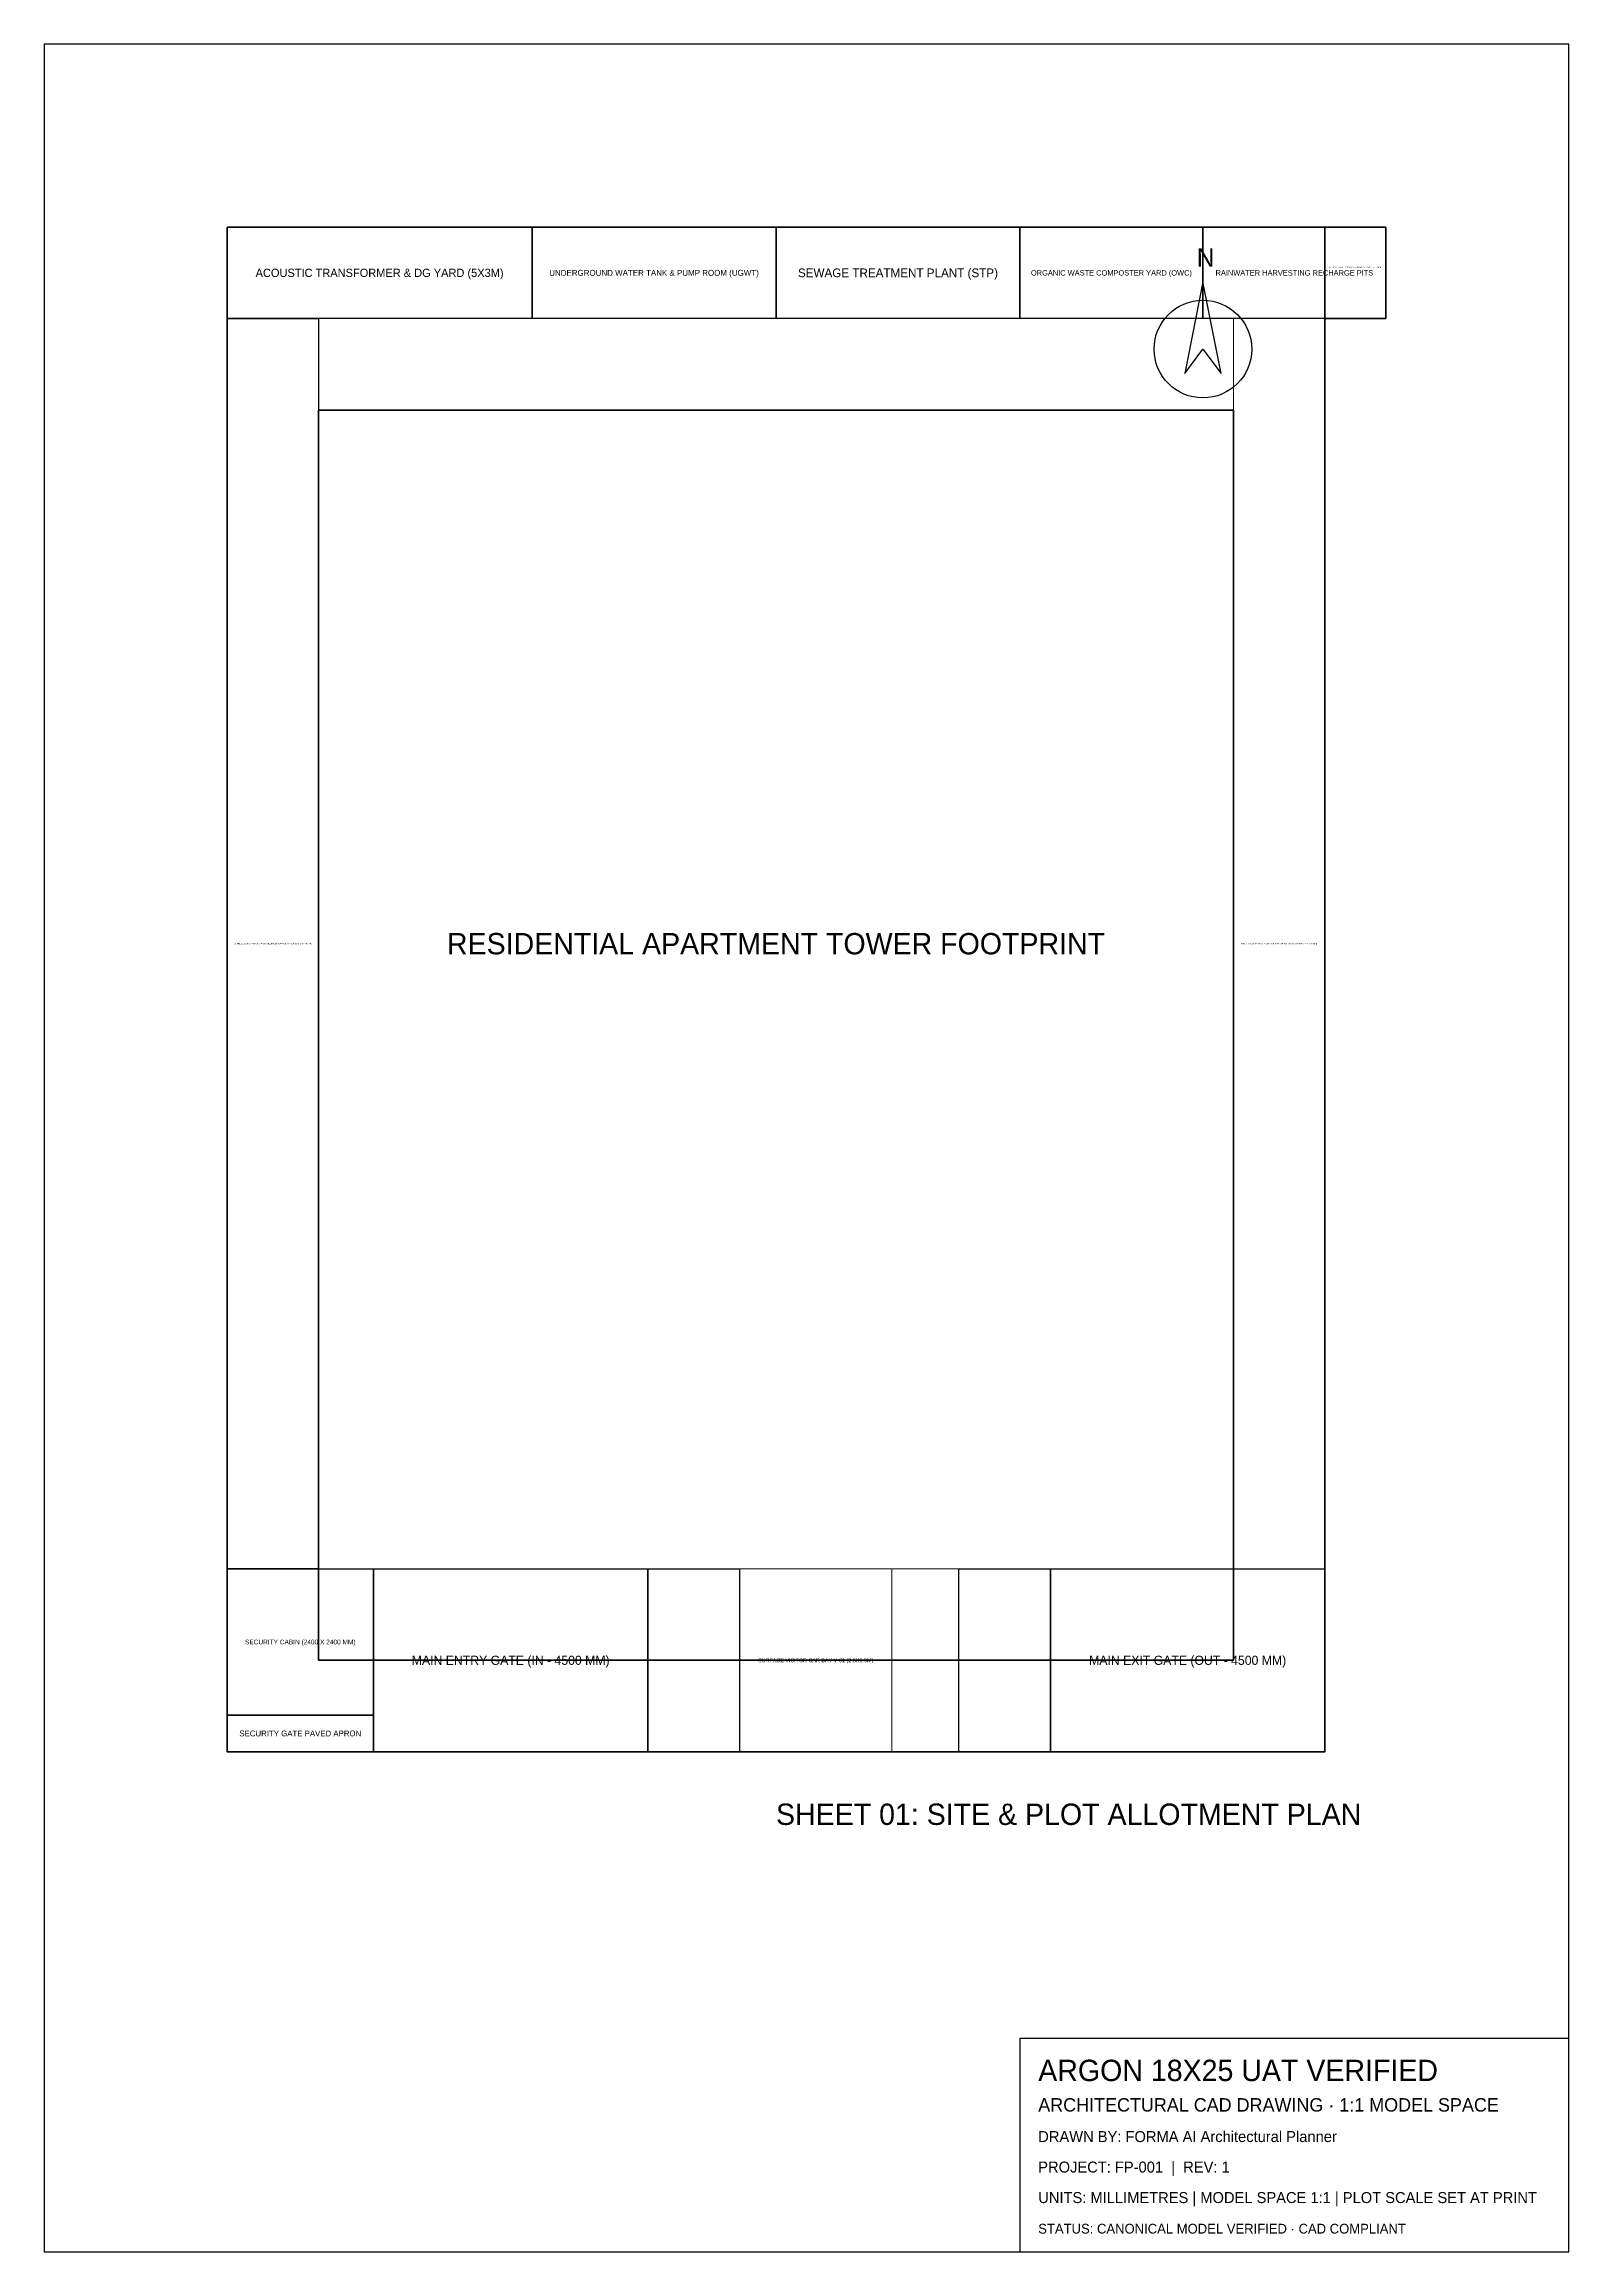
# Model space of a CAD drawing. Header units: millimetres. Extents: x -3000 to 22000, y -8200 to 28000.
import ezdxf
from ezdxf.enums import TextEntityAlignment as Align

# ---------------------------------------------------------------- set-up
doc = ezdxf.new("R2010")
doc.units = ezdxf.units.MM
for name, color, linetype, lineweight in [('A-ANNO', 7, 'Continuous', 25), ('A-ANNO-TEXT', 7, 'Continuous', 18), ('A-SITE-LAND', 94, 'Continuous', 18), ('A-SITE-PARK', 4, 'Continuous', 20), ('A-SITE-ROAD', 8, 'Continuous', 25), ('A-SITE-SERV', 1, 'Continuous', 25), ('SITE', 3, 'Continuous', 35)]:
    doc.layers.add(name, color=color, linetype=linetype, lineweight=lineweight)
doc.styles.add('ARGON_ANNOTATION', font='txt')

msp = doc.modelspace()

# ---------------------------------------------------------------- linework, layer by layer
at = {"layer": 'A-ANNO'}
for points in [[(-3000, -8200), (22000, -8200), (22000, 28000), (-3000, 28000)], [(16000, 24100), (15701, 22599), (16000, 23000), (16299, 22599)], [(13000, -8200), (22000, -8200), (22000, -4700), (13000, -4700)]]:
    msp.add_lwpolyline(points, close=True, dxfattribs=at)
msp.add_circle((16000, 23000), 800, dxfattribs=at)
at = {"layer": 'A-SITE-LAND'}
for points in [[(1500, 23500), (16500, 23500), (16500, 3000), (1500, 3000)], [(16500, 23500), (18000, 23500), (18000, 3000), (16500, 3000)]]:
    msp.add_lwpolyline(points, close=True, dxfattribs=at)
at = {"layer": 'A-SITE-PARK'}
for points in [[(8400, 3000), (10900, 3000), (10900, 0), (8400, 0)], [(10900, 3000), (12000, 3000), (12000, 0), (10900, 0)]]:
    msp.add_lwpolyline(points, close=True, dxfattribs=at)
at = {"layer": 'A-SITE-ROAD'}
for points in [[(19000, 25000), (18000, 25000), (18000, 23500), (19000, 23500)], [(0, 23500), (1500, 23500), (1500, 3000), (0, 3000)], [(2400, 3000), (6900, 3000), (6900, 0), (2400, 0)], [(6900, 3000), (8400, 3000), (8400, 0), (6900, 0)], [(12000, 3000), (13500, 3000), (13500, 0), (12000, 0)], [(13500, 3000), (18000, 3000), (18000, 0), (13500, 0)], [(0, 600), (2400, 600), (2400, 0), (0, 0)]]:
    msp.add_lwpolyline(points, close=True, dxfattribs=at)
at = {"layer": 'A-SITE-SERV'}
for points in [[(0, 25000), (5000, 25000), (5000, 23500), (0, 23500)], [(5000, 25000), (9000, 25000), (9000, 23500), (5000, 23500)], [(9000, 25000), (13000, 25000), (13000, 23500), (9000, 23500)], [(13000, 25000), (16000, 25000), (16000, 23500), (13000, 23500)], [(16000, 25000), (19000, 25000), (19000, 23500), (16000, 23500)], [(0, 3000), (2400, 3000), (2400, 600), (0, 600)]]:
    msp.add_lwpolyline(points, close=True, dxfattribs=at)
at = {"layer": 'SITE'}
for points in [[(0, 25000), (18000, 25000), (18000, 0), (0, 0)], [(1500, 1500), (16500, 1500), (16500, 22000), (1500, 22000)]]:
    msp.add_lwpolyline(points, close=True, dxfattribs=at)

# ---------------------------------------------------------------- texts
at = {"layer": 'A-ANNO-TEXT', "style": 'ARGON_ANNOTATION'}
for s, height, p in [('N', 300, (15900, 24350)), ('SHEET 01: SITE & PLOT ALLOTMENT PLAN', 350, (9000, -1200)), ('ARGON 18X25 UAT VERIFIED', 350, (13300, -5400)), ('ARCHITECTURAL CAD DRAWING · 1:1 MODEL SPACE', 220, (13300, -5900)), ('DRAWN BY: FORMA AI Architectural Planner', 180, (13300, -6400)), ('PROJECT: FP-001  |  REV: 1', 180, (13300, -6900)), ('UNITS: MILLIMETRES | MODEL SPACE 1:1 | PLOT SCALE SET AT PRINT', 180, (13300, -7400)), ('STATUS: CANONICAL MODEL VERIFIED · CAD COMPLIANT', 160, (13300, -7900))]:
    msp.add_text(s, height=height, dxfattribs=at).set_placement(p)
for s, height, p in [('ACOUSTIC TRANSFORMER & DG YARD (5X3M)', 135.14, (2500, 24250)), ('UNDERGROUND WATER TANK & PUMP ROOM (UGWT)', 97.56, (7000, 24250)), ('SEWAGE TREATMENT PLANT (STP)', 142.86, (11000, 24250)), ('ORGANIC WASTE COMPOSTER YARD (OWC)', 88.24, (14500, 24250)), ('RAINWATER HARVESTING RECHARGE PITS', 88.24, (17500, 24250)), ('REAR SERVICE DRIVEWAY & MANIFOLD ACCESS LOOP', 22.73, (18500, 24340)), ('RESIDENTIAL APARTMENT TOWER FOOTPRINT', 350, (9000, 13250)), ('CONTINUOUS 6000MM TWO-WAY PAVED VEHICULAR DRIVEWAY LOOP INTO GROUND STILT PARKING', 18.52, (750, 13250)), ('10% STATUTORY ROS LANDSCAPED GARDEN & CENTRAL PARK (A-SITE-LAND)', 23.44, (17250, 13250)), ('SECURITY CABIN (2400 X 2400 MM)', 77.42, (1200, 1800)), ('MAIN ENTRY GATE (IN - 4500 MM)', 150, (4650, 1500)), ('6000MM TWO-WAY PAVED INGRESS DRIVEWAY TO STILT PARKING', 27.78, (7650, 1500)), ('SURFACE VISITOR CAR BAY V-01 (2.5X5.0M)', 64.1, (9650, 1500)), ('DEDICATED EV CHARGING BAY & PAVED FORECOURT', 25.58, (11450, 1500)), ('6000MM TWO-WAY PAVED EGRESS DRIVEWAY FROM STILT PARKING', 27.27, (12750, 1500)), ('MAIN EXIT GATE (OUT - 4500 MM)', 150, (15750, 1500)), ('SECURITY GATE PAVED APRON', 96, (1200, 300))]:
    msp.add_text(s, height=height, dxfattribs=at).set_placement(p, align=Align.MIDDLE_CENTER)

doc.saveas('drawing.dxf')
